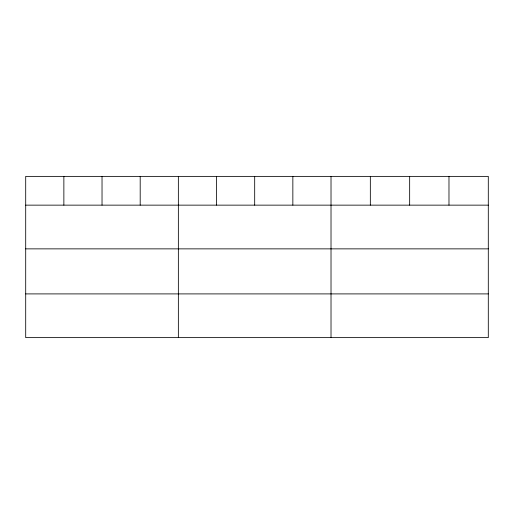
<?xml version="1.0" encoding="UTF-8"?>
<svg xmlns="http://www.w3.org/2000/svg" width="514" height="514" viewBox="0 0 514 514"><rect width="100%" height="100%" fill="white"/><g stroke="black" fill="none" stroke-linecap="round" stroke-linejoin="round"><path stroke-width="0.77" d="M488.3 248.866L488.3 176.379L25.7 176.379L25.7 337.621L488.3 337.621L488.3 248.866L25.7 248.866M25.7 205.144L488.3 205.144M25.7 293.905L488.3 293.905M448.979 176.379L448.979 205.144M409.658 176.379L409.658 205.144M370.337 176.379L370.337 205.144M331.016 176.379L331.016 337.621M292.851 176.379L292.851 205.144M254.687 176.379L254.687 205.144M216.522 176.379L216.522 205.144M178.358 176.379L178.358 337.621M140.193 176.379L140.193 205.144M102.029 176.379L102.029 205.144M63.864 176.379L63.864 205.144"/></g></svg>
